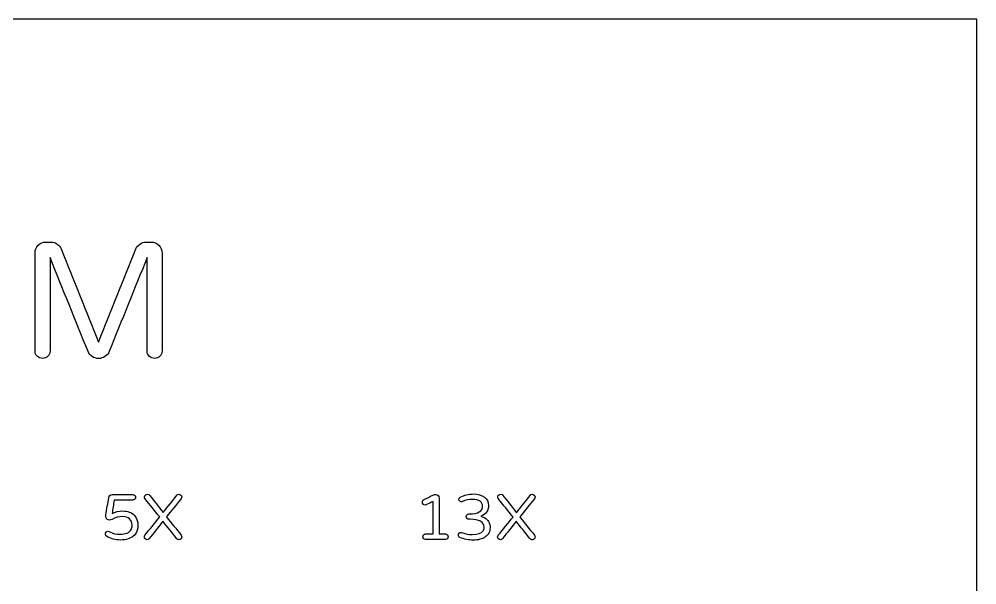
# Model space of a CAD drawing. Header units: inches. Extents: x -336 to 536, y -147 to 347.
# Drawn here: x 117.9 to 536, y 99.8 to 346.8 of the extents above; entities that cross this region are included whole.
import ezdxf

# ---------------------------------------------------------------- set-up
doc = ezdxf.new("R2010")
doc.units = ezdxf.units.IN
doc.header["$MEASUREMENT"] = 0
doc.layers.add('Default', color=7, linetype='Continuous')

# ---------------------------------------------------------------- blocks, each defined once
blk = doc.blocks.new('block 2')
at = {"layer": 'Default', "color": 18, "lineweight": 25, "true_color": 0x000000}
blk.add_lwpolyline([(-335.98, -147.17), (536.01, -147.17), (536.01, 346.84), (-335.98, 346.84), (-335.98, -147.17)], dxfattribs=at)
blk = doc.blocks.new('block 80')
at = {"layer": 'Default', "color": 18, "lineweight": 25, "true_color": 0x000000}
blk.add_open_spline([(304.83, 121.69), (305.06, 121.45), (305.18, 121.17), (305.18, 120.83)], degree=3, dxfattribs=at)
blk = doc.blocks.new('block 81')
at = {"layer": 'Default', "color": 18, "lineweight": 25, "true_color": 0x000000}
blk.add_open_spline([(305.18, 120.83), (305.18, 120.49), (305.06, 120.21), (304.83, 119.99)], degree=3, dxfattribs=at)
blk = doc.blocks.new('block 82')
at = {"layer": 'Default', "color": 18, "lineweight": 25, "true_color": 0x000000}
blk.add_open_spline([(304.83, 119.99), (304.59, 119.76), (304.31, 119.65), (303.97, 119.65)], degree=3, dxfattribs=at)
blk = doc.blocks.new('block 83')
at = {"layer": 'Default', "color": 18, "lineweight": 25, "true_color": 0x000000}
blk.add_open_spline([(303.97, 119.65), (301.08, 119.65), (298.19, 119.65), (295.3, 119.65)], degree=3, dxfattribs=at)
blk = doc.blocks.new('block 84')
at = {"layer": 'Default', "color": 18, "lineweight": 25, "true_color": 0x000000}
blk.add_open_spline([(295.3, 119.65), (294.97, 119.65), (294.69, 119.76), (294.46, 119.99)], degree=3, dxfattribs=at)
blk = doc.blocks.new('block 85')
at = {"layer": 'Default', "color": 18, "lineweight": 25, "true_color": 0x000000}
blk.add_open_spline([(294.46, 119.99), (294.24, 120.21), (294.13, 120.49), (294.13, 120.83)], degree=3, dxfattribs=at)
blk = doc.blocks.new('block 86')
at = {"layer": 'Default', "color": 18, "lineweight": 25, "true_color": 0x000000}
blk.add_open_spline([(294.13, 120.83), (294.13, 121.17), (294.24, 121.45), (294.46, 121.69)], degree=3, dxfattribs=at)
blk = doc.blocks.new('block 87')
at = {"layer": 'Default', "color": 18, "lineweight": 25, "true_color": 0x000000}
blk.add_open_spline([(294.46, 121.69), (294.69, 121.92), (294.97, 122.04), (295.3, 122.04)], degree=3, dxfattribs=at)
blk = doc.blocks.new('block 88')
at = {"layer": 'Default', "color": 18, "lineweight": 25, "true_color": 0x000000}
blk.add_open_spline([(295.3, 122.04), (296.42, 122.04), (297.53, 122.04), (298.64, 122.04)], degree=3, dxfattribs=at)
blk = doc.blocks.new('block 89')
at = {"layer": 'Default', "color": 18, "lineweight": 25, "true_color": 0x000000}
blk.add_open_spline([(298.64, 122.04), (298.64, 126.78), (298.64, 131.52), (298.64, 136.26)], degree=3, dxfattribs=at)
blk = doc.blocks.new('block 90')
at = {"layer": 'Default', "color": 18, "lineweight": 25, "true_color": 0x000000}
blk.add_open_spline([(298.64, 136.26), (297.69, 135.79), (296.73, 135.32), (295.78, 134.86)], degree=3, dxfattribs=at)
blk = doc.blocks.new('block 91')
at = {"layer": 'Default', "color": 18, "lineweight": 25, "true_color": 0x000000}
blk.add_open_spline([(295.78, 134.86), (295.69, 134.82), (295.59, 134.78), (295.5, 134.74)], degree=3, dxfattribs=at)
blk = doc.blocks.new('block 92')
at = {"layer": 'Default', "color": 18, "lineweight": 25, "true_color": 0x000000}
blk.add_open_spline([(295.5, 134.74), (295.41, 134.71), (295.23, 134.69), (294.98, 134.69)], degree=3, dxfattribs=at)
blk = doc.blocks.new('block 93')
at = {"layer": 'Default', "color": 18, "lineweight": 25, "true_color": 0x000000}
blk.add_open_spline([(294.98, 134.69), (294.73, 134.69), (294.49, 134.8), (294.27, 135.02)], degree=3, dxfattribs=at)
blk = doc.blocks.new('block 94')
at = {"layer": 'Default', "color": 18, "lineweight": 25, "true_color": 0x000000}
blk.add_open_spline([(294.27, 135.02), (294.04, 135.25), (293.93, 135.58), (293.93, 136.02)], degree=3, dxfattribs=at)
blk = doc.blocks.new('block 95')
at = {"layer": 'Default', "color": 18, "lineweight": 25, "true_color": 0x000000}
blk.add_open_spline([(293.93, 136.02), (293.93, 136.46), (294.17, 136.8), (294.66, 137.04)], degree=3, dxfattribs=at)
blk = doc.blocks.new('block 96')
at = {"layer": 'Default', "color": 18, "lineweight": 25, "true_color": 0x000000}
blk.add_open_spline([(294.66, 137.04), (295.93, 137.71), (297.2, 138.37), (298.47, 139.04)], degree=3, dxfattribs=at)
blk = doc.blocks.new('block 97')
at = {"layer": 'Default', "color": 18, "lineweight": 25, "true_color": 0x000000}
blk.add_open_spline([(298.47, 139.04), (298.74, 139.17), (299, 139.23), (299.26, 139.23)], degree=3, dxfattribs=at)
blk = doc.blocks.new('block 98')
at = {"layer": 'Default', "color": 18, "lineweight": 25, "true_color": 0x000000}
blk.add_open_spline([(299.26, 139.23), (299.46, 139.23), (299.65, 139.23), (299.85, 139.23)], degree=3, dxfattribs=at)
blk = doc.blocks.new('block 99')
at = {"layer": 'Default', "color": 18, "lineweight": 25, "true_color": 0x000000}
blk.add_open_spline([(299.85, 139.23), (300.22, 139.23), (300.54, 139.1), (300.8, 138.84)], degree=3, dxfattribs=at)
blk = doc.blocks.new('block 100')
at = {"layer": 'Default', "color": 18, "lineweight": 25, "true_color": 0x000000}
blk.add_open_spline([(300.8, 138.84), (301.06, 138.58), (301.19, 138.26), (301.19, 137.89)], degree=3, dxfattribs=at)
blk = doc.blocks.new('block 101')
at = {"layer": 'Default', "color": 18, "lineweight": 25, "true_color": 0x000000}
blk.add_open_spline([(301.19, 137.89), (301.19, 132.6), (301.19, 127.32), (301.19, 122.04)], degree=3, dxfattribs=at)
blk = doc.blocks.new('block 102')
at = {"layer": 'Default', "color": 18, "lineweight": 25, "true_color": 0x000000}
blk.add_open_spline([(301.19, 122.04), (302.12, 122.04), (303.05, 122.04), (303.97, 122.04)], degree=3, dxfattribs=at)
blk = doc.blocks.new('block 103')
at = {"layer": 'Default', "color": 18, "lineweight": 25, "true_color": 0x000000}
blk.add_open_spline([(303.97, 122.04), (304.31, 122.04), (304.59, 121.92), (304.83, 121.69)], degree=3, dxfattribs=at)
blk = doc.blocks.new('block 104')
at = {"layer": 'Default', "color": 18, "lineweight": 25, "true_color": 0x000000}
blk.add_open_spline([(322.77, 134.46), (322.77, 132.2), (321.63, 130.64), (319.37, 129.78)], degree=3, dxfattribs=at)
blk = doc.blocks.new('block 105')
at = {"layer": 'Default', "color": 18, "lineweight": 25, "true_color": 0x000000}
blk.add_open_spline([(319.37, 129.78), (321.15, 129.35), (322.37, 128.41), (323.05, 126.97)], degree=3, dxfattribs=at)
blk = doc.blocks.new('block 106')
at = {"layer": 'Default', "color": 18, "lineweight": 25, "true_color": 0x000000}
blk.add_open_spline([(323.05, 126.97), (323.33, 126.37), (323.47, 125.64), (323.47, 124.76)], degree=3, dxfattribs=at)
blk = doc.blocks.new('block 107')
at = {"layer": 'Default', "color": 18, "lineweight": 25, "true_color": 0x000000}
blk.add_open_spline([(323.47, 124.76), (323.47, 123.88), (323.28, 123.1), (322.91, 122.43)], degree=3, dxfattribs=at)
blk = doc.blocks.new('block 108')
at = {"layer": 'Default', "color": 18, "lineweight": 25, "true_color": 0x000000}
blk.add_open_spline([(322.91, 122.43), (322.53, 121.76), (322.02, 121.2), (321.36, 120.75)], degree=3, dxfattribs=at)
blk = doc.blocks.new('block 109')
at = {"layer": 'Default', "color": 18, "lineweight": 25, "true_color": 0x000000}
blk.add_open_spline([(321.36, 120.75), (320.03, 119.83), (318.31, 119.37), (316.2, 119.37)], degree=3, dxfattribs=at)
blk = doc.blocks.new('block 110')
at = {"layer": 'Default', "color": 18, "lineweight": 25, "true_color": 0x000000}
blk.add_open_spline([(316.2, 119.37), (314.14, 119.37), (312.19, 119.75), (310.34, 120.49)], degree=3, dxfattribs=at)
blk = doc.blocks.new('block 111')
at = {"layer": 'Default', "color": 18, "lineweight": 25, "true_color": 0x000000}
blk.add_open_spline([(310.34, 120.49), (309.85, 120.72), (309.61, 121.07), (309.61, 121.56)], degree=3, dxfattribs=at)
blk = doc.blocks.new('block 112')
at = {"layer": 'Default', "color": 18, "lineweight": 25, "true_color": 0x000000}
blk.add_open_spline([(309.61, 121.56), (309.61, 121.86), (309.71, 122.13), (309.92, 122.37)], degree=3, dxfattribs=at)
blk = doc.blocks.new('block 113')
at = {"layer": 'Default', "color": 18, "lineweight": 25, "true_color": 0x000000}
blk.add_open_spline([(309.92, 122.37), (310.12, 122.62), (310.35, 122.74), (310.61, 122.74)], degree=3, dxfattribs=at)
blk = doc.blocks.new('block 114')
at = {"layer": 'Default', "color": 18, "lineweight": 25, "true_color": 0x000000}
blk.add_open_spline([(310.61, 122.74), (310.86, 122.74), (311.17, 122.66), (311.54, 122.51)], degree=3, dxfattribs=at)
blk = doc.blocks.new('block 115')
at = {"layer": 'Default', "color": 18, "lineweight": 25, "true_color": 0x000000}
blk.add_open_spline([(311.54, 122.51), (312.7, 122.05), (314.1, 121.81), (315.72, 121.81)], degree=3, dxfattribs=at)
blk = doc.blocks.new('block 116')
at = {"layer": 'Default', "color": 18, "lineweight": 25, "true_color": 0x000000}
blk.add_open_spline([(315.72, 121.81), (318.06, 121.81), (319.64, 122.35), (320.46, 123.41)], degree=3, dxfattribs=at)
blk = doc.blocks.new('block 117')
at = {"layer": 'Default', "color": 18, "lineweight": 25, "true_color": 0x000000}
blk.add_open_spline([(320.46, 123.41), (320.76, 123.8), (320.91, 124.31), (320.91, 124.93)], degree=3, dxfattribs=at)
blk = doc.blocks.new('block 118')
at = {"layer": 'Default', "color": 18, "lineweight": 25, "true_color": 0x000000}
blk.add_open_spline([(320.91, 124.93), (320.91, 127.28), (318.85, 128.46), (314.71, 128.46)], degree=3, dxfattribs=at)
blk = doc.blocks.new('block 119')
at = {"layer": 'Default', "color": 18, "lineweight": 25, "true_color": 0x000000}
blk.add_open_spline([(314.71, 128.46), (314.56, 128.46), (314.42, 128.46), (314.27, 128.46)], degree=3, dxfattribs=at)
blk = doc.blocks.new('block 120')
at = {"layer": 'Default', "color": 18, "lineweight": 25, "true_color": 0x000000}
blk.add_open_spline([(314.27, 128.46), (313.95, 128.46), (313.67, 128.58), (313.44, 128.81)], degree=3, dxfattribs=at)
blk = doc.blocks.new('block 121')
at = {"layer": 'Default', "color": 18, "lineweight": 25, "true_color": 0x000000}
blk.add_open_spline([(313.44, 128.81), (313.2, 129.04), (313.09, 129.32), (313.09, 129.64)], degree=3, dxfattribs=at)
blk = doc.blocks.new('block 122')
at = {"layer": 'Default', "color": 18, "lineweight": 25, "true_color": 0x000000}
blk.add_open_spline([(313.09, 129.64), (313.09, 129.96), (313.2, 130.23), (313.44, 130.47)], degree=3, dxfattribs=at)
blk = doc.blocks.new('block 123')
at = {"layer": 'Default', "color": 18, "lineweight": 25, "true_color": 0x000000}
blk.add_open_spline([(313.44, 130.47), (313.67, 130.7), (313.95, 130.82), (314.27, 130.82)], degree=3, dxfattribs=at)
blk = doc.blocks.new('block 124')
at = {"layer": 'Default', "color": 18, "lineweight": 25, "true_color": 0x000000}
blk.add_open_spline([(314.27, 130.82), (314.32, 130.82), (314.38, 130.82), (314.43, 130.82)], degree=3, dxfattribs=at)
blk = doc.blocks.new('block 125')
at = {"layer": 'Default', "color": 18, "lineweight": 25, "true_color": 0x000000}
blk.add_open_spline([(314.43, 130.82), (318.29, 130.82), (320.21, 131.95), (320.21, 134.21)], degree=3, dxfattribs=at)
blk = doc.blocks.new('block 126')
at = {"layer": 'Default', "color": 18, "lineweight": 25, "true_color": 0x000000}
blk.add_open_spline([(320.21, 134.21), (320.21, 135.09), (319.85, 135.8), (319.13, 136.33)], degree=3, dxfattribs=at)
blk = doc.blocks.new('block 127')
at = {"layer": 'Default', "color": 18, "lineweight": 25, "true_color": 0x000000}
blk.add_open_spline([(319.13, 136.33), (318.41, 136.86), (317.3, 137.13), (315.78, 137.13)], degree=3, dxfattribs=at)
blk = doc.blocks.new('block 128')
at = {"layer": 'Default', "color": 18, "lineweight": 25, "true_color": 0x000000}
blk.add_open_spline([(315.78, 137.13), (314.25, 137.13), (312.8, 136.82), (311.43, 136.2)], degree=3, dxfattribs=at)
blk = doc.blocks.new('block 129')
at = {"layer": 'Default', "color": 18, "lineweight": 25, "true_color": 0x000000}
blk.add_open_spline([(311.43, 136.2), (311.28, 136.13), (311.09, 136.09), (310.86, 136.09)], degree=3, dxfattribs=at)
blk = doc.blocks.new('block 130')
at = {"layer": 'Default', "color": 18, "lineweight": 25, "true_color": 0x000000}
blk.add_open_spline([(310.86, 136.09), (310.62, 136.09), (310.4, 136.18), (310.2, 136.37)], degree=3, dxfattribs=at)
blk = doc.blocks.new('block 131')
at = {"layer": 'Default', "color": 18, "lineweight": 25, "true_color": 0x000000}
blk.add_open_spline([(310.2, 136.37), (309.99, 136.56), (309.89, 136.84), (309.89, 137.21)], degree=3, dxfattribs=at)
blk = doc.blocks.new('block 132')
at = {"layer": 'Default', "color": 18, "lineweight": 25, "true_color": 0x000000}
blk.add_open_spline([(309.89, 137.21), (309.89, 137.59), (310.08, 137.88), (310.45, 138.08)], degree=3, dxfattribs=at)
blk = doc.blocks.new('block 133')
at = {"layer": 'Default', "color": 18, "lineweight": 25, "true_color": 0x000000}
blk.add_open_spline([(310.45, 138.08), (312.21, 139.04), (314.12, 139.51), (316.17, 139.51)], degree=3, dxfattribs=at)
blk = doc.blocks.new('block 134')
at = {"layer": 'Default', "color": 18, "lineweight": 25, "true_color": 0x000000}
blk.add_open_spline([(316.17, 139.51), (318.23, 139.51), (319.84, 139.07), (321.01, 138.19)], degree=3, dxfattribs=at)
blk = doc.blocks.new('block 135')
at = {"layer": 'Default', "color": 18, "lineweight": 25, "true_color": 0x000000}
blk.add_open_spline([(321.01, 138.19), (322.18, 137.31), (322.77, 136.07), (322.77, 134.46)], degree=3, dxfattribs=at)
blk = doc.blocks.new('block 136')
at = {"layer": 'Default', "color": 18, "lineweight": 25, "true_color": 0x000000}
blk.add_open_spline([(342.88, 121.5), (343.05, 121.3), (343.13, 121.04), (343.13, 120.73)], degree=3, dxfattribs=at)
blk = doc.blocks.new('block 137')
at = {"layer": 'Default', "color": 18, "lineweight": 25, "true_color": 0x000000}
blk.add_open_spline([(343.13, 120.73), (343.13, 120.42), (343.02, 120.14), (342.79, 119.89)], degree=3, dxfattribs=at)
blk = doc.blocks.new('block 138')
at = {"layer": 'Default', "color": 18, "lineweight": 25, "true_color": 0x000000}
blk.add_open_spline([(342.79, 119.89), (342.57, 119.64), (342.31, 119.51), (342.01, 119.51)], degree=3, dxfattribs=at)
blk = doc.blocks.new('block 139')
at = {"layer": 'Default', "color": 18, "lineweight": 25, "true_color": 0x000000}
blk.add_open_spline([(342.01, 119.51), (341.5, 119.51), (341.12, 119.69), (340.86, 120.04)], degree=3, dxfattribs=at)
blk = doc.blocks.new('block 140')
at = {"layer": 'Default', "color": 18, "lineweight": 25, "true_color": 0x000000}
blk.add_open_spline([(340.86, 120.04), (338.86, 122.56), (336.86, 125.08), (334.85, 127.59)], degree=3, dxfattribs=at)
blk = doc.blocks.new('block 141')
at = {"layer": 'Default', "color": 18, "lineweight": 25, "true_color": 0x000000}
blk.add_open_spline([(334.85, 127.59), (332.88, 125.07), (330.91, 122.54), (328.94, 120.02)], degree=3, dxfattribs=at)
blk = doc.blocks.new('block 142')
at = {"layer": 'Default', "color": 18, "lineweight": 25, "true_color": 0x000000}
blk.add_open_spline([(328.94, 120.02), (328.66, 119.68), (328.34, 119.51), (328, 119.51)], degree=3, dxfattribs=at)
blk = doc.blocks.new('block 143')
at = {"layer": 'Default', "color": 18, "lineweight": 25, "true_color": 0x000000}
blk.add_open_spline([(328, 119.51), (327.65, 119.51), (327.36, 119.63), (327.13, 119.86)], degree=3, dxfattribs=at)
blk = doc.blocks.new('block 144')
at = {"layer": 'Default', "color": 18, "lineweight": 25, "true_color": 0x000000}
blk.add_open_spline([(327.13, 119.86), (326.89, 120.1), (326.78, 120.37), (326.78, 120.68)], degree=3, dxfattribs=at)
blk = doc.blocks.new('block 145')
at = {"layer": 'Default', "color": 18, "lineweight": 25, "true_color": 0x000000}
blk.add_open_spline([(326.78, 120.68), (326.78, 120.98), (326.86, 121.25), (327.03, 121.48)], degree=3, dxfattribs=at)
blk = doc.blocks.new('block 146')
at = {"layer": 'Default', "color": 18, "lineweight": 25, "true_color": 0x000000}
blk.add_open_spline([(327.03, 121.48), (329.19, 124.13), (331.35, 126.79), (333.51, 129.44)], degree=3, dxfattribs=at)
blk = doc.blocks.new('block 147')
at = {"layer": 'Default', "color": 18, "lineweight": 25, "true_color": 0x000000}
blk.add_open_spline([(333.51, 129.44), (331.37, 132.08), (329.23, 134.72), (327.08, 137.35)], degree=3, dxfattribs=at)
blk = doc.blocks.new('block 148')
at = {"layer": 'Default', "color": 18, "lineweight": 25, "true_color": 0x000000}
blk.add_open_spline([(327.08, 137.35), (326.92, 137.58), (326.83, 137.85), (326.83, 138.18)], degree=3, dxfattribs=at)
blk = doc.blocks.new('block 149')
at = {"layer": 'Default', "color": 18, "lineweight": 25, "true_color": 0x000000}
blk.add_open_spline([(326.83, 138.18), (326.83, 138.51), (326.95, 138.79), (327.18, 139.02)], degree=3, dxfattribs=at)
blk = doc.blocks.new('block 150')
at = {"layer": 'Default', "color": 18, "lineweight": 25, "true_color": 0x000000}
blk.add_open_spline([(327.18, 139.02), (327.42, 139.25), (327.73, 139.37), (328.14, 139.37)], degree=3, dxfattribs=at)
blk = doc.blocks.new('block 151')
at = {"layer": 'Default', "color": 18, "lineweight": 25, "true_color": 0x000000}
blk.add_open_spline([(328.14, 139.37), (328.54, 139.37), (328.86, 139.2), (329.1, 138.87)], degree=3, dxfattribs=at)
blk = doc.blocks.new('block 152')
at = {"layer": 'Default', "color": 18, "lineweight": 25, "true_color": 0x000000}
blk.add_open_spline([(329.1, 138.87), (331.08, 136.36), (333.05, 133.86), (335.02, 131.35)], degree=3, dxfattribs=at)
blk = doc.blocks.new('block 153')
at = {"layer": 'Default', "color": 18, "lineweight": 25, "true_color": 0x000000}
blk.add_open_spline([(335.02, 131.35), (337, 133.87), (338.97, 136.4), (340.94, 138.92)], degree=3, dxfattribs=at)
blk = doc.blocks.new('block 154')
at = {"layer": 'Default', "color": 18, "lineweight": 25, "true_color": 0x000000}
blk.add_open_spline([(340.94, 138.92), (341.15, 139.22), (341.44, 139.37), (341.81, 139.37)], degree=3, dxfattribs=at)
blk = doc.blocks.new('block 155')
at = {"layer": 'Default', "color": 18, "lineweight": 25, "true_color": 0x000000}
blk.add_open_spline([(341.81, 139.37), (342.19, 139.37), (342.49, 139.25), (342.74, 139.02)], degree=3, dxfattribs=at)
blk = doc.blocks.new('block 156')
at = {"layer": 'Default', "color": 18, "lineweight": 25, "true_color": 0x000000}
blk.add_open_spline([(342.74, 139.02), (342.98, 138.79), (343.1, 138.52), (343.1, 138.22)], degree=3, dxfattribs=at)
blk = doc.blocks.new('block 157')
at = {"layer": 'Default', "color": 18, "lineweight": 25, "true_color": 0x000000}
blk.add_open_spline([(343.1, 138.22), (343.1, 137.92), (343.03, 137.67), (342.88, 137.46)], degree=3, dxfattribs=at)
blk = doc.blocks.new('block 158')
at = {"layer": 'Default', "color": 18, "lineweight": 25, "true_color": 0x000000}
blk.add_open_spline([(342.88, 137.46), (340.72, 134.8), (338.56, 132.13), (336.4, 129.47)], degree=3, dxfattribs=at)
blk = doc.blocks.new('block 159')
at = {"layer": 'Default', "color": 18, "lineweight": 25, "true_color": 0x000000}
blk.add_open_spline([(336.4, 129.47), (338.56, 126.81), (340.72, 124.16), (342.88, 121.5)], degree=3, dxfattribs=at)
blk = doc.blocks.new('block 160')
at = {"layer": 'Default', "color": 18, "lineweight": 25, "true_color": 0x000000}
blk.add_open_spline([(188.63, 121.54), (188.79, 121.33), (188.88, 121.08), (188.88, 120.77)], degree=3, dxfattribs=at)
blk = doc.blocks.new('block 161')
at = {"layer": 'Default', "color": 18, "lineweight": 25, "true_color": 0x000000}
blk.add_open_spline([(188.88, 120.77), (188.88, 120.46), (188.77, 120.18), (188.54, 119.93)], degree=3, dxfattribs=at)
blk = doc.blocks.new('block 162')
at = {"layer": 'Default', "color": 18, "lineweight": 25, "true_color": 0x000000}
blk.add_open_spline([(188.54, 119.93), (188.32, 119.67), (188.06, 119.55), (187.76, 119.55)], degree=3, dxfattribs=at)
blk = doc.blocks.new('block 163')
at = {"layer": 'Default', "color": 18, "lineweight": 25, "true_color": 0x000000}
blk.add_open_spline([(187.76, 119.55), (187.25, 119.55), (186.87, 119.73), (186.61, 120.08)], degree=3, dxfattribs=at)
blk = doc.blocks.new('block 164')
at = {"layer": 'Default', "color": 18, "lineweight": 25, "true_color": 0x000000}
blk.add_open_spline([(186.61, 120.08), (184.61, 122.6), (182.6, 125.11), (180.6, 127.63)], degree=3, dxfattribs=at)
blk = doc.blocks.new('block 165')
at = {"layer": 'Default', "color": 18, "lineweight": 25, "true_color": 0x000000}
blk.add_open_spline([(180.6, 127.63), (178.63, 125.1), (176.66, 122.58), (174.68, 120.05)], degree=3, dxfattribs=at)
blk = doc.blocks.new('block 166')
at = {"layer": 'Default', "color": 18, "lineweight": 25, "true_color": 0x000000}
blk.add_open_spline([(174.68, 120.05), (174.4, 119.72), (174.09, 119.55), (173.75, 119.55)], degree=3, dxfattribs=at)
blk = doc.blocks.new('block 167')
at = {"layer": 'Default', "color": 18, "lineweight": 25, "true_color": 0x000000}
blk.add_open_spline([(173.75, 119.55), (173.4, 119.55), (173.11, 119.66), (172.88, 119.9)], degree=3, dxfattribs=at)
blk = doc.blocks.new('block 168')
at = {"layer": 'Default', "color": 18, "lineweight": 25, "true_color": 0x000000}
blk.add_open_spline([(172.88, 119.9), (172.64, 120.13), (172.52, 120.4), (172.52, 120.71)], degree=3, dxfattribs=at)
blk = doc.blocks.new('block 169')
at = {"layer": 'Default', "color": 18, "lineweight": 25, "true_color": 0x000000}
blk.add_open_spline([(172.52, 120.71), (172.52, 121.02), (172.61, 121.29), (172.78, 121.51)], degree=3, dxfattribs=at)
blk = doc.blocks.new('block 170')
at = {"layer": 'Default', "color": 18, "lineweight": 25, "true_color": 0x000000}
blk.add_open_spline([(172.78, 121.51), (174.94, 124.17), (177.1, 126.82), (179.26, 129.48)], degree=3, dxfattribs=at)
blk = doc.blocks.new('block 171')
at = {"layer": 'Default', "color": 18, "lineweight": 25, "true_color": 0x000000}
blk.add_open_spline([(179.26, 129.48), (177.12, 132.11), (174.97, 134.75), (172.83, 137.39)], degree=3, dxfattribs=at)
blk = doc.blocks.new('block 172')
at = {"layer": 'Default', "color": 18, "lineweight": 25, "true_color": 0x000000}
blk.add_open_spline([(172.83, 137.39), (172.67, 137.61), (172.58, 137.89), (172.58, 138.22)], degree=3, dxfattribs=at)
blk = doc.blocks.new('block 173')
at = {"layer": 'Default', "color": 18, "lineweight": 25, "true_color": 0x000000}
blk.add_open_spline([(172.58, 138.22), (172.58, 138.54), (172.7, 138.82), (172.93, 139.06)], degree=3, dxfattribs=at)
blk = doc.blocks.new('block 174')
at = {"layer": 'Default', "color": 18, "lineweight": 25, "true_color": 0x000000}
blk.add_open_spline([(172.93, 139.06), (173.17, 139.29), (173.48, 139.41), (173.89, 139.41)], degree=3, dxfattribs=at)
blk = doc.blocks.new('block 175')
at = {"layer": 'Default', "color": 18, "lineweight": 25, "true_color": 0x000000}
blk.add_open_spline([(173.89, 139.41), (174.29, 139.41), (174.61, 139.24), (174.85, 138.9)], degree=3, dxfattribs=at)
blk = doc.blocks.new('block 176')
at = {"layer": 'Default', "color": 18, "lineweight": 25, "true_color": 0x000000}
blk.add_open_spline([(174.85, 138.9), (176.83, 136.4), (178.8, 133.89), (180.77, 131.38)], degree=3, dxfattribs=at)
blk = doc.blocks.new('block 177')
at = {"layer": 'Default', "color": 18, "lineweight": 25, "true_color": 0x000000}
blk.add_open_spline([(180.77, 131.38), (182.74, 133.91), (184.72, 136.43), (186.69, 138.96)], degree=3, dxfattribs=at)
blk = doc.blocks.new('block 178')
at = {"layer": 'Default', "color": 18, "lineweight": 25, "true_color": 0x000000}
blk.add_open_spline([(186.69, 138.96), (186.9, 139.26), (187.19, 139.41), (187.56, 139.41)], degree=3, dxfattribs=at)
blk = doc.blocks.new('block 179')
at = {"layer": 'Default', "color": 18, "lineweight": 25, "true_color": 0x000000}
blk.add_open_spline([(187.56, 139.41), (187.93, 139.41), (188.24, 139.29), (188.49, 139.06)], degree=3, dxfattribs=at)
blk = doc.blocks.new('block 180')
at = {"layer": 'Default', "color": 18, "lineweight": 25, "true_color": 0x000000}
blk.add_open_spline([(188.49, 139.06), (188.73, 138.82), (188.85, 138.56), (188.85, 138.26)], degree=3, dxfattribs=at)
blk = doc.blocks.new('block 181')
at = {"layer": 'Default', "color": 18, "lineweight": 25, "true_color": 0x000000}
blk.add_open_spline([(188.85, 138.26), (188.85, 137.96), (188.78, 137.71), (188.63, 137.5)], degree=3, dxfattribs=at)
blk = doc.blocks.new('block 182')
at = {"layer": 'Default', "color": 18, "lineweight": 25, "true_color": 0x000000}
blk.add_open_spline([(188.63, 137.5), (186.47, 134.84), (184.31, 132.17), (182.15, 129.51)], degree=3, dxfattribs=at)
blk = doc.blocks.new('block 183')
at = {"layer": 'Default', "color": 18, "lineweight": 25, "true_color": 0x000000}
blk.add_open_spline([(182.15, 129.51), (184.31, 126.85), (186.47, 124.19), (188.63, 121.54)], degree=3, dxfattribs=at)
blk = doc.blocks.new('block 184')
at = {"layer": 'Default', "color": 18, "lineweight": 25, "true_color": 0x000000}
blk.add_open_spline([(158.44, 130.94), (159.85, 131.7), (161.43, 132.09), (163.18, 132.09)], degree=3, dxfattribs=at)
blk = doc.blocks.new('block 185')
at = {"layer": 'Default', "color": 18, "lineweight": 25, "true_color": 0x000000}
blk.add_open_spline([(163.18, 132.09), (165.26, 132.09), (166.89, 131.49), (168.06, 130.29)], degree=3, dxfattribs=at)
blk = doc.blocks.new('block 186')
at = {"layer": 'Default', "color": 18, "lineweight": 25, "true_color": 0x000000}
blk.add_open_spline([(168.06, 130.29), (169.17, 129.15), (169.72, 127.64), (169.72, 125.75)], degree=3, dxfattribs=at)
blk = doc.blocks.new('block 187')
at = {"layer": 'Default', "color": 18, "lineweight": 25, "true_color": 0x000000}
blk.add_open_spline([(169.72, 125.75), (169.72, 122.79), (168.31, 120.85), (165.48, 119.91)], degree=3, dxfattribs=at)
blk = doc.blocks.new('block 188')
at = {"layer": 'Default', "color": 18, "lineweight": 25, "true_color": 0x000000}
blk.add_open_spline([(165.48, 119.91), (164.51, 119.58), (163.37, 119.41), (162.06, 119.41)], degree=3, dxfattribs=at)
blk = doc.blocks.new('block 189')
at = {"layer": 'Default', "color": 18, "lineweight": 25, "true_color": 0x000000}
blk.add_open_spline([(162.06, 119.41), (159.78, 119.41), (157.78, 119.95), (156.06, 121.03)], degree=3, dxfattribs=at)
blk = doc.blocks.new('block 190')
at = {"layer": 'Default', "color": 18, "lineweight": 25, "true_color": 0x000000}
blk.add_open_spline([(156.06, 121.03), (155.69, 121.26), (155.5, 121.56), (155.5, 121.95)], degree=3, dxfattribs=at)
blk = doc.blocks.new('block 191')
at = {"layer": 'Default', "color": 18, "lineweight": 25, "true_color": 0x000000}
blk.add_open_spline([(155.5, 121.95), (155.5, 122.33), (155.6, 122.64), (155.81, 122.89)], degree=3, dxfattribs=at)
blk = doc.blocks.new('block 192')
at = {"layer": 'Default', "color": 18, "lineweight": 25, "true_color": 0x000000}
blk.add_open_spline([(155.81, 122.89), (156.01, 123.13), (156.25, 123.25), (156.52, 123.25)], degree=3, dxfattribs=at)
blk = doc.blocks.new('block 193')
at = {"layer": 'Default', "color": 18, "lineweight": 25, "true_color": 0x000000}
blk.add_open_spline([(156.52, 123.25), (156.79, 123.25), (157.13, 123.15), (157.52, 122.94)], degree=3, dxfattribs=at)
blk = doc.blocks.new('block 194')
at = {"layer": 'Default', "color": 18, "lineweight": 25, "true_color": 0x000000}
blk.add_open_spline([(157.52, 122.94), (158.81, 122.27), (160.2, 121.93), (161.7, 121.93)], degree=3, dxfattribs=at)
blk = doc.blocks.new('block 195')
at = {"layer": 'Default', "color": 18, "lineweight": 25, "true_color": 0x000000}
blk.add_open_spline([(161.7, 121.93), (164.37, 121.93), (166.06, 122.61), (166.77, 123.98)], degree=3, dxfattribs=at)
blk = doc.blocks.new('block 196')
at = {"layer": 'Default', "color": 18, "lineweight": 25, "true_color": 0x000000}
blk.add_open_spline([(166.77, 123.98), (167.04, 124.48), (167.17, 125.12), (167.17, 125.89)], degree=3, dxfattribs=at)
blk = doc.blocks.new('block 197')
at = {"layer": 'Default', "color": 18, "lineweight": 25, "true_color": 0x000000}
blk.add_open_spline([(167.17, 125.89), (167.17, 127.05), (166.78, 127.96), (166, 128.64)], degree=3, dxfattribs=at)
blk = doc.blocks.new('block 198')
at = {"layer": 'Default', "color": 18, "lineweight": 25, "true_color": 0x000000}
blk.add_open_spline([(166, 128.64), (165.23, 129.31), (164.27, 129.65), (163.13, 129.65)], degree=3, dxfattribs=at)
blk = doc.blocks.new('block 199')
at = {"layer": 'Default', "color": 18, "lineweight": 25, "true_color": 0x000000}
blk.add_open_spline([(163.13, 129.65), (161.39, 129.65), (159.85, 129.24), (158.5, 128.44)], degree=3, dxfattribs=at)
blk = doc.blocks.new('block 200')
at = {"layer": 'Default', "color": 18, "lineweight": 25, "true_color": 0x000000}
blk.add_open_spline([(158.5, 128.44), (158.11, 128.22), (157.71, 128.1), (157.32, 128.1)], degree=3, dxfattribs=at)
blk = doc.blocks.new('block 201')
at = {"layer": 'Default', "color": 18, "lineweight": 25, "true_color": 0x000000}
blk.add_open_spline([(157.32, 128.1), (156.93, 128.1), (156.55, 128.25), (156.2, 128.54)], degree=3, dxfattribs=at)
blk = doc.blocks.new('block 202')
at = {"layer": 'Default', "color": 18, "lineweight": 25, "true_color": 0x000000}
blk.add_open_spline([(156.2, 128.54), (155.84, 128.83), (155.67, 129.23), (155.67, 129.73)], degree=3, dxfattribs=at)
blk = doc.blocks.new('block 203')
at = {"layer": 'Default', "color": 18, "lineweight": 25, "true_color": 0x000000}
blk.add_open_spline([(155.67, 129.73), (155.67, 129.99), (155.69, 130.22), (155.72, 130.4)], degree=3, dxfattribs=at)
blk = doc.blocks.new('block 204')
at = {"layer": 'Default', "color": 18, "lineweight": 25, "true_color": 0x000000}
blk.add_open_spline([(155.72, 130.4), (156.14, 132.89), (156.56, 135.38), (156.98, 137.86)], degree=3, dxfattribs=at)
blk = doc.blocks.new('block 205')
at = {"layer": 'Default', "color": 18, "lineweight": 25, "true_color": 0x000000}
blk.add_open_spline([(156.98, 137.86), (157.04, 138.29), (157.2, 138.64), (157.48, 138.89)], degree=3, dxfattribs=at)
blk = doc.blocks.new('block 206')
at = {"layer": 'Default', "color": 18, "lineweight": 25, "true_color": 0x000000}
blk.add_open_spline([(157.48, 138.89), (157.75, 139.14), (158.08, 139.27), (158.47, 139.27)], degree=3, dxfattribs=at)
blk = doc.blocks.new('block 207')
at = {"layer": 'Default', "color": 18, "lineweight": 25, "true_color": 0x000000}
blk.add_open_spline([(158.47, 139.27), (161.47, 139.27), (164.47, 139.27), (167.48, 139.27)], degree=3, dxfattribs=at)
blk = doc.blocks.new('block 208')
at = {"layer": 'Default', "color": 18, "lineweight": 25, "true_color": 0x000000}
blk.add_open_spline([(167.48, 139.27), (167.81, 139.27), (168.1, 139.15), (168.33, 138.92)], degree=3, dxfattribs=at)
blk = doc.blocks.new('block 209')
at = {"layer": 'Default', "color": 18, "lineweight": 25, "true_color": 0x000000}
blk.add_open_spline([(168.33, 138.92), (168.57, 138.68), (168.68, 138.4), (168.68, 138.06)], degree=3, dxfattribs=at)
blk = doc.blocks.new('block 210')
at = {"layer": 'Default', "color": 18, "lineweight": 25, "true_color": 0x000000}
blk.add_open_spline([(168.68, 138.06), (168.68, 137.72), (168.57, 137.44), (168.33, 137.22)], degree=3, dxfattribs=at)
blk = doc.blocks.new('block 211')
at = {"layer": 'Default', "color": 18, "lineweight": 25, "true_color": 0x000000}
blk.add_open_spline([(168.33, 137.22), (168.1, 137), (167.81, 136.88), (167.48, 136.88)], degree=3, dxfattribs=at)
blk = doc.blocks.new('block 212')
at = {"layer": 'Default', "color": 18, "lineweight": 25, "true_color": 0x000000}
blk.add_open_spline([(167.48, 136.88), (164.76, 136.88), (162.05, 136.88), (159.34, 136.88)], degree=3, dxfattribs=at)
blk = doc.blocks.new('block 213')
at = {"layer": 'Default', "color": 18, "lineweight": 25, "true_color": 0x000000}
blk.add_open_spline([(159.34, 136.88), (159.04, 134.9), (158.74, 132.92), (158.44, 130.94)], degree=3, dxfattribs=at)
blk = doc.blocks.new('block 382')
at = {"layer": 'Default', "color": 18, "lineweight": 25, "true_color": 0x000000}
blk.add_open_spline([(178.89, 248.13), (179.8, 247.19), (180.26, 246.08), (180.26, 244.79)], degree=3, dxfattribs=at)
blk = doc.blocks.new('block 383')
at = {"layer": 'Default', "color": 18, "lineweight": 25, "true_color": 0x000000}
blk.add_open_spline([(180.26, 244.79), (180.26, 230.5), (180.26, 216.21), (180.26, 201.92)], degree=3, dxfattribs=at)
blk = doc.blocks.new('block 384')
at = {"layer": 'Default', "color": 18, "lineweight": 25, "true_color": 0x000000}
blk.add_open_spline([(180.26, 201.92), (180.26, 201.01), (179.94, 200.25), (179.32, 199.62)], degree=3, dxfattribs=at)
blk = doc.blocks.new('block 385')
at = {"layer": 'Default', "color": 18, "lineweight": 25, "true_color": 0x000000}
blk.add_open_spline([(179.32, 199.62), (178.7, 199), (177.93, 198.69), (177.02, 198.69)], degree=3, dxfattribs=at)
blk = doc.blocks.new('block 386')
at = {"layer": 'Default', "color": 18, "lineweight": 25, "true_color": 0x000000}
blk.add_open_spline([(177.02, 198.69), (176.12, 198.69), (175.34, 199), (174.69, 199.62)], degree=3, dxfattribs=at)
blk = doc.blocks.new('block 387')
at = {"layer": 'Default', "color": 18, "lineweight": 25, "true_color": 0x000000}
blk.add_open_spline([(174.69, 199.62), (174.04, 200.25), (173.72, 201.01), (173.72, 201.92)], degree=3, dxfattribs=at)
blk = doc.blocks.new('block 388')
at = {"layer": 'Default', "color": 18, "lineweight": 25, "true_color": 0x000000}
blk.add_open_spline([(173.72, 201.92), (173.72, 215.52), (173.72, 229.11), (173.72, 242.7)], degree=3, dxfattribs=at)
blk = doc.blocks.new('block 389')
at = {"layer": 'Default', "color": 18, "lineweight": 25, "true_color": 0x000000}
blk.add_open_spline([(173.72, 242.7), (168.19, 229.04), (162.66, 215.37), (157.14, 201.71)], degree=3, dxfattribs=at)
blk = doc.blocks.new('block 390')
at = {"layer": 'Default', "color": 18, "lineweight": 25, "true_color": 0x000000}
blk.add_open_spline([(157.14, 201.71), (156.75, 200.8), (156.15, 200.07), (155.34, 199.52)], degree=3, dxfattribs=at)
blk = doc.blocks.new('block 391')
at = {"layer": 'Default', "color": 18, "lineweight": 25, "true_color": 0x000000}
blk.add_open_spline([(155.34, 199.52), (154.53, 198.97), (153.59, 198.69), (152.54, 198.69)], degree=3, dxfattribs=at)
blk = doc.blocks.new('block 392')
at = {"layer": 'Default', "color": 18, "lineweight": 25, "true_color": 0x000000}
blk.add_open_spline([(152.54, 198.69), (151.49, 198.69), (150.55, 198.97), (149.74, 199.52)], degree=3, dxfattribs=at)
blk = doc.blocks.new('block 393')
at = {"layer": 'Default', "color": 18, "lineweight": 25, "true_color": 0x000000}
blk.add_open_spline([(149.74, 199.52), (148.93, 200.07), (148.33, 200.8), (147.95, 201.71)], degree=3, dxfattribs=at)
blk = doc.blocks.new('block 394')
at = {"layer": 'Default', "color": 18, "lineweight": 25, "true_color": 0x000000}
blk.add_open_spline([(147.95, 201.71), (142.42, 215.37), (136.89, 229.04), (131.36, 242.7)], degree=3, dxfattribs=at)
blk = doc.blocks.new('block 395')
at = {"layer": 'Default', "color": 18, "lineweight": 25, "true_color": 0x000000}
blk.add_open_spline([(131.36, 242.7), (131.36, 229.11), (131.36, 215.52), (131.36, 201.92)], degree=3, dxfattribs=at)
blk = doc.blocks.new('block 396')
at = {"layer": 'Default', "color": 18, "lineweight": 25, "true_color": 0x000000}
blk.add_open_spline([(131.36, 201.92), (131.36, 201.01), (131.04, 200.25), (130.39, 199.62)], degree=3, dxfattribs=at)
blk = doc.blocks.new('block 397')
at = {"layer": 'Default', "color": 18, "lineweight": 25, "true_color": 0x000000}
blk.add_open_spline([(130.39, 199.62), (129.74, 199), (128.97, 198.69), (128.06, 198.69)], degree=3, dxfattribs=at)
blk = doc.blocks.new('block 398')
at = {"layer": 'Default', "color": 18, "lineweight": 25, "true_color": 0x000000}
blk.add_open_spline([(128.06, 198.69), (127.15, 198.69), (126.38, 199), (125.76, 199.62)], degree=3, dxfattribs=at)
blk = doc.blocks.new('block 399')
at = {"layer": 'Default', "color": 18, "lineweight": 25, "true_color": 0x000000}
blk.add_open_spline([(125.76, 199.62), (125.14, 200.25), (124.83, 201.01), (124.83, 201.92)], degree=3, dxfattribs=at)
blk = doc.blocks.new('block 400')
at = {"layer": 'Default', "color": 18, "lineweight": 25, "true_color": 0x000000}
blk.add_open_spline([(124.83, 201.92), (124.83, 216.21), (124.83, 230.5), (124.83, 244.79)], degree=3, dxfattribs=at)
blk = doc.blocks.new('block 401')
at = {"layer": 'Default', "color": 18, "lineweight": 25, "true_color": 0x000000}
blk.add_open_spline([(124.83, 244.79), (124.83, 246.08), (125.28, 247.19), (126.19, 248.13)], degree=3, dxfattribs=at)
blk = doc.blocks.new('block 402')
at = {"layer": 'Default', "color": 18, "lineweight": 25, "true_color": 0x000000}
blk.add_open_spline([(126.19, 248.13), (127.1, 249.06), (128.2, 249.53), (129.49, 249.53)], degree=3, dxfattribs=at)
blk = doc.blocks.new('block 403')
at = {"layer": 'Default', "color": 18, "lineweight": 25, "true_color": 0x000000}
blk.add_open_spline([(129.49, 249.53), (130.28, 249.53), (131.07, 249.53), (131.86, 249.53)], degree=3, dxfattribs=at)
blk = doc.blocks.new('block 404')
at = {"layer": 'Default', "color": 18, "lineweight": 25, "true_color": 0x000000}
blk.add_open_spline([(131.86, 249.53), (132.82, 249.53), (133.69, 249.24), (134.48, 248.66)], degree=3, dxfattribs=at)
blk = doc.blocks.new('block 405')
at = {"layer": 'Default', "color": 18, "lineweight": 25, "true_color": 0x000000}
blk.add_open_spline([(134.48, 248.66), (135.27, 248.09), (135.86, 247.37), (136.24, 246.51)], degree=3, dxfattribs=at)
blk = doc.blocks.new('block 406')
at = {"layer": 'Default', "color": 18, "lineweight": 25, "true_color": 0x000000}
blk.add_open_spline([(136.24, 246.51), (141.67, 232.96), (147.11, 219.42), (152.54, 205.87)], degree=3, dxfattribs=at)
blk = doc.blocks.new('block 407')
at = {"layer": 'Default', "color": 18, "lineweight": 25, "true_color": 0x000000}
blk.add_open_spline([(152.54, 205.87), (157.97, 219.42), (163.41, 232.96), (168.84, 246.51)], degree=3, dxfattribs=at)
blk = doc.blocks.new('block 408')
at = {"layer": 'Default', "color": 18, "lineweight": 25, "true_color": 0x000000}
blk.add_open_spline([(168.84, 246.51), (169.22, 247.37), (169.81, 248.09), (170.6, 248.66)], degree=3, dxfattribs=at)
blk = doc.blocks.new('block 409')
at = {"layer": 'Default', "color": 18, "lineweight": 25, "true_color": 0x000000}
blk.add_open_spline([(170.6, 248.66), (171.39, 249.24), (172.26, 249.53), (173.22, 249.53)], degree=3, dxfattribs=at)
blk = doc.blocks.new('block 410')
at = {"layer": 'Default', "color": 18, "lineweight": 25, "true_color": 0x000000}
blk.add_open_spline([(173.22, 249.53), (174.01, 249.53), (174.8, 249.53), (175.59, 249.53)], degree=3, dxfattribs=at)
blk = doc.blocks.new('block 411')
at = {"layer": 'Default', "color": 18, "lineweight": 25, "true_color": 0x000000}
blk.add_open_spline([(175.59, 249.53), (176.88, 249.53), (177.98, 249.06), (178.89, 248.13)], degree=3, dxfattribs=at)

msp = doc.modelspace()

# ---------------------------------------------------------------- block references
at = {"layer": 'Default'}
for name in ['block 2', 'block 401', 'block 402', 'block 403', 'block 404', 'block 405', 'block 408', 'block 409', 'block 410', 'block 411', 'block 382', 'block 400', 'block 394', 'block 395', 'block 406', 'block 407', 'block 389', 'block 388', 'block 383', 'block 399', 'block 396', 'block 393', 'block 390', 'block 387', 'block 384', 'block 398', 'block 397', 'block 392', 'block 391', 'block 386', 'block 385', 'block 205', 'block 206', 'block 207', 'block 208', 'block 209', 'block 210', 'block 173', 'block 172', 'block 174', 'block 175', 'block 176', 'block 177', 'block 178', 'block 179', 'block 180', 'block 181', 'block 96', 'block 97', 'block 98', 'block 99', 'block 100', 'block 132', 'block 133', 'block 134', 'block 135', 'block 149', 'block 148', 'block 150', 'block 151', 'block 152', 'block 153', 'block 154', 'block 155', 'block 156', 'block 157', 'block 204', 'block 213', 'block 212', 'block 211', 'block 171', 'block 182', 'block 95', 'block 94', 'block 93', 'block 92', 'block 91', 'block 90', 'block 89', 'block 101', 'block 131', 'block 130', 'block 129', 'block 128', 'block 125', 'block 127', 'block 126', 'block 104', 'block 147', 'block 158', 'block 203', 'block 202', 'block 184', 'block 199', 'block 198', 'block 185', 'block 186', 'block 122', 'block 121', 'block 123', 'block 124', 'block 105', 'block 201', 'block 200', 'block 187', 'block 197', 'block 196', 'block 170', 'block 165', 'block 164', 'block 183', 'block 120', 'block 119', 'block 118', 'block 106', 'block 146', 'block 141', 'block 140', 'block 159', 'block 191', 'block 190', 'block 192', 'block 193', 'block 194', 'block 195', 'block 169', 'block 160', 'block 86', 'block 87', 'block 88', 'block 102', 'block 103', 'block 80', 'block 112', 'block 111', 'block 113', 'block 114', 'block 115', 'block 116', 'block 117', 'block 108', 'block 107', 'block 145', 'block 136', 'block 189', 'block 188', 'block 168', 'block 167', 'block 166', 'block 163', 'block 162', 'block 161', 'block 85', 'block 84', 'block 83', 'block 82', 'block 81', 'block 110', 'block 109', 'block 144', 'block 143', 'block 142', 'block 139', 'block 138', 'block 137']:
    msp.add_blockref(name, (0, 0), dxfattribs=at)

doc.saveas('drawing.dxf')
